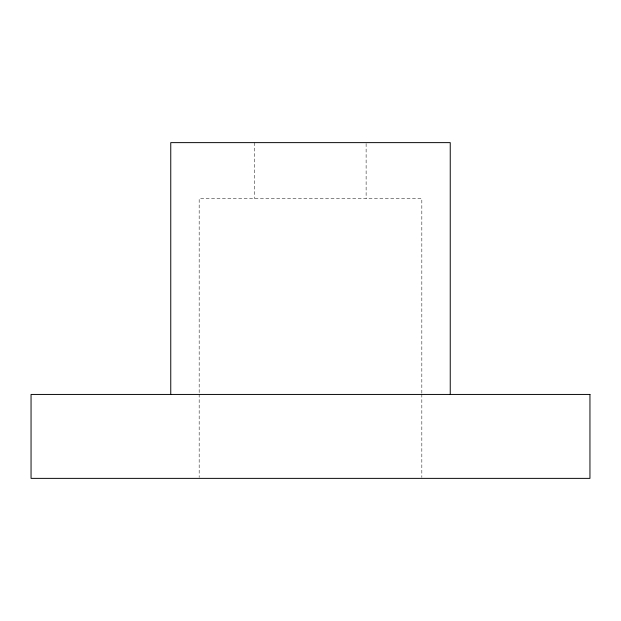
<?xml version="1.0" encoding="UTF-8"?>
<svg xmlns="http://www.w3.org/2000/svg" width="621" height="621" viewBox="0 0 621 621"><rect width="100%" height="100%" fill="white"/><g stroke="black" fill="none" stroke-linecap="round" stroke-linejoin="round"><path stroke-width="0.47" stroke-dasharray="3.1 2.33" d="M421.83 393.178L421.83 198.588L199.17 198.588L199.17 393.178M421.83 394.149L421.83 477.402M366.118 143.591L366.118 198.588M254.268 142.628L254.268 198.588M199.17 394.149L199.17 477.402"/><path stroke-width="0.93" d="M450.241 394.436L450.241 142.628L170.759 142.628L170.759 394.436M589.95 394.436L31.05 394.436L31.05 478.372L589.95 478.372L589.95 394.436"/></g></svg>
